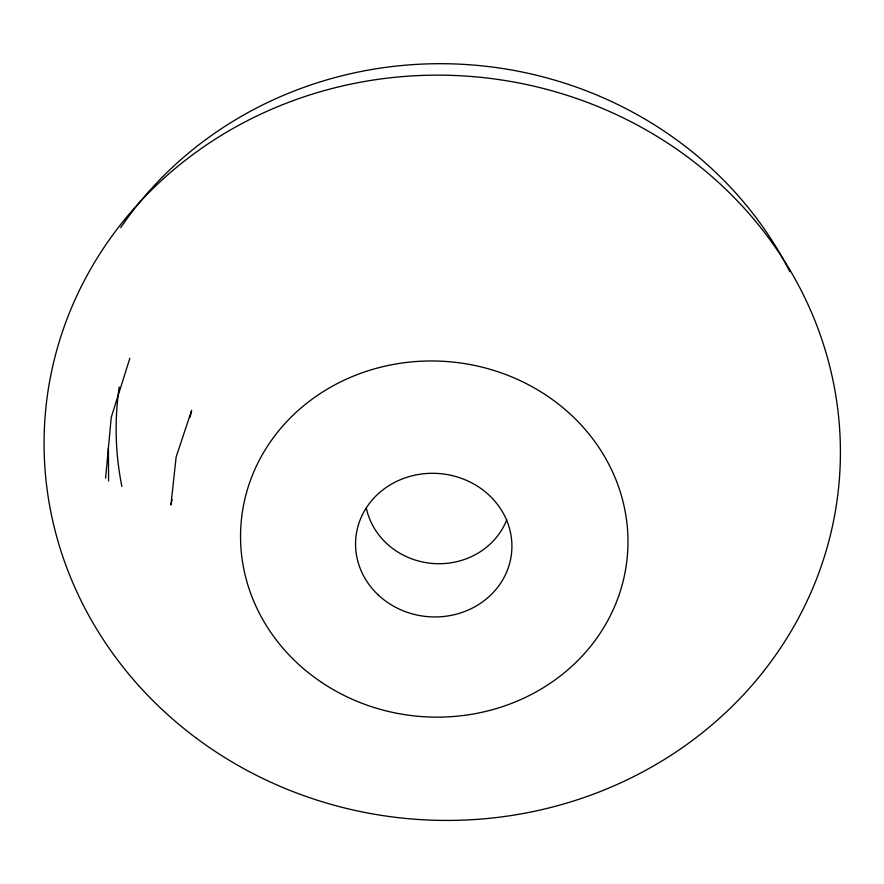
<?xml version="1.0" encoding="UTF-8"?>
<svg xmlns="http://www.w3.org/2000/svg" width="884" height="884" viewBox="0 0 884 884"><rect width="100%" height="100%" fill="white"/><g stroke="black" fill="none" stroke-linecap="round" stroke-linejoin="round"><path stroke-width="1.33" d="M105.605 478.211L111.229 417.414L129.882 358.186M172.104 499.692L170.932 505.029L176.126 456.973L191.618 410.441L190.159 417.104M108.4 448.022L108.599 480.995M120.732 227.608A383.623 360.639 5 0 1 467.039 64.587A383.623 360.639 5 0 1 789.931 271.797M121.87 486.399A327.599 307.698 5 0 1 119.207 386.993M506.764 519.759A73.118 67.847 5 0 1 432.409 563.451A73.118 67.847 5 0 1 366.319 507.98M196.37 738.195A398.364 372.44 5 0 0 836.408 504.819A398.364 372.44 5 0 0 293.941 100.356A398.364 372.44 5 0 0 196.37 738.195M321.533 682.337A193.839 177.971 5 0 0 627.054 559.019A193.839 177.971 5 0 0 354.186 375.811A193.839 177.971 5 0 0 321.533 682.337M378.043 594.755A78.223 71.77 5 0 0 509.096 565.252A78.223 71.77 5 0 0 414.043 475.349A78.223 71.77 5 0 0 378.043 594.755"/></g></svg>
